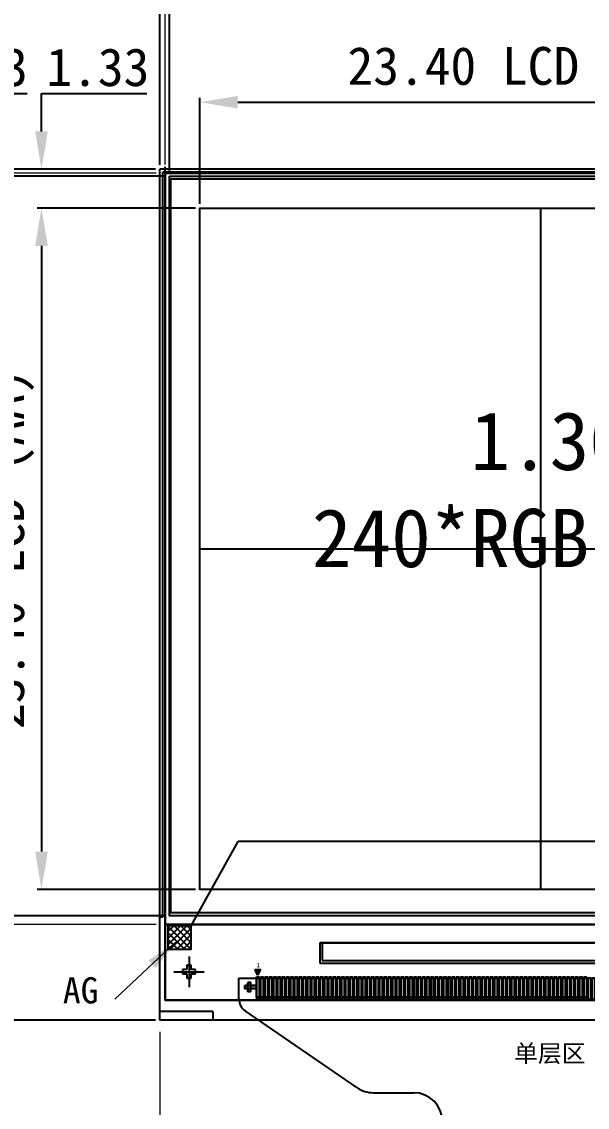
# Model space of a CAD drawing. Header units: millimetres. Extents: x 1344 to 1592, y 492 to 647.
# Drawn here: x 1375.73 to 1395.15, y 579 to 616.28 of the extents above; entities that cross this region are included whole.
import ezdxf
from ezdxf.lldxf.tags import DXFTag

# ---------------------------------------------------------------- set-up
doc = ezdxf.new("R2010")
doc.units = ezdxf.units.MM
for name, color, linetype in [('D.S.T', 170, 'Continuous'), ('dim', 3, 'Continuous'), ('FPC', 30, 'Continuous'), ('lcd', 4, 'Continuous')]:
    doc.layers.add(name, color=color, linetype=linetype)
doc.styles.get("Standard").update_dxf_attribs({"font": 'txt', "bigfont": 'gbcbig.shx'})
doc.styles.add('TITLE', font='arial.ttf')
doc.styles.add('宋', font='SimSun.ttf')
doc.styles.add('宋体', font='SimSun.ttf')
tags = doc.linetypes.add('CENTER', pattern=[2, 1.25, -0.25, 0.25, -0.25]).pattern_tags.tags
tags[10:11] = [DXFTag(74, 4), DXFTag(75, 0), DXFTag(340, '0'), DXFTag(46, 0.0), DXFTag(50, 0.0), DXFTag(44, 0.0), DXFTag(45, 0.0)]
tags[8:9] = [DXFTag(74, 4), DXFTag(75, 0), DXFTag(340, '0'), DXFTag(46, 0.0), DXFTag(50, 0.0), DXFTag(44, 0.0), DXFTag(45, 0.0)]
tags[6:7] = [DXFTag(74, 4), DXFTag(75, 0), DXFTag(340, '0'), DXFTag(46, 0.0), DXFTag(50, 0.0), DXFTag(44, 0.0), DXFTag(45, 0.0)]
tags[4:5] = [DXFTag(74, 4), DXFTag(75, 0), DXFTag(340, '0'), DXFTag(46, 0.0), DXFTag(50, 0.0), DXFTag(44, 0.0), DXFTag(45, 0.0)]
doc.dimstyles.new('ISO-25$7', dxfattribs={"dimscale": 0.5, "dimtxt": 2.5, "dimasz": 2, "dimexe": 1.25, "dimexo": 0.625, "dimtad": 0, "dimdsep": 46, "dimtxsty": 'TITLE', "dimcen": 2.5, "dimclrd": 7, "dimclre": 256, "dimclrt": 7, "dimadec": 0, "dimazin": 0, "dimtfac": 1, "dimtmove": 0, "dimatfit": 0, "dimfxl": 1, "dimlwd": 9, "dimlwe": 9, "dimarcsym": 0})
doc.dimstyles.get("Standard").update_dxf_attribs({"dimtxt": 3, "dimasz": 1.5, "dimexe": 0.3, "dimexo": 0.3, "dimgap": 0.5, "dimtad": 1, "dimtoh": 1, "dimdsep": 46, "dimtxsty": 'Standard', "dimcen": 0.5, "dimclrd": 2, "dimclre": 3, "dimclrt": 6, "dimadec": 1, "dimazin": 0, "dimtfac": 1, "dimtofl": 0, "dimtmove": 0, "dimatfit": 3, "dimfxl": 1, "dimtolj": 1, "dimtzin": 0, "dimarcsym": 0})
doc.dimstyles.new('标准', dxfattribs={"dimtxt": 1.8, "dimasz": 1.5, "dimexe": 0.5, "dimexo": 0.4, "dimgap": 0.1, "dimtad": 1, "dimzin": 1, "dimdsep": 46, "dimtxsty": '宋体', "dimblk": 'CLOSEDBLANK', "dimcen": 0.09, "dimclrd": 96, "dimclre": 96, "dimclrt": 3, "dimadec": 0, "dimazin": 0, "dimtfac": 1, "dimtofl": 0, "dimtmove": 0, "dimatfit": 1, "dimldrblk": 'CLOSEDBLANK', "dimfxl": 1, "dimtolj": 1, "dimlwd": 0, "dimlwe": 0, "dimarcsym": 0})

# ---------------------------------------------------------------- blocks, each defined once
blk = doc.blocks.new('*D8')
at = {"layer": 'Defpoints', "color": 0, "transparency": 16777216}
for p in [(1405.248, 613.519), (1381.848, 609.883), (1405.248, 609.883)]:
    blk.add_point(p, dxfattribs=at)
at = {"layer": 'dim', "color": 3, "lineweight": -2, "transparency": 16777216}
for p, q in [((1381.848, 610.033), (1381.848, 613.669)), ((1405.248, 610.033), (1405.248, 613.669))]:
    blk.add_line(p, q, dxfattribs=at)
at = {"layer": 'dim', "color": 2, "lineweight": -2, "transparency": 16777216}
blk.add_line((1383.148, 613.519), (1403.948, 613.519), dxfattribs=at)
at = {"layer": 'dim', "color": 2, "transparency": 16777216}
for points in [[(1383.148, 613.736), (1383.148, 613.302), (1381.848, 613.519)], [(1403.948, 613.736), (1403.948, 613.302), (1405.248, 613.519)]]:
    blk.add_solid(points, dxfattribs=at)
at = {"layer": 'dim', "color": 3, "transparency": 16777216, "insert": (1393.548, 614.592), "char_height": 1.3, "attachment_point": 5, "style": '宋体'}
blk.add_mtext('\\A1;23.40 LCD (A.A)', dxfattribs=at)
blk = doc.blocks.new('*D9')
at = {"layer": 'Defpoints', "color": 0, "transparency": 16777216}
for p in [(1406.628, 623.52), (1380.468, 611.213), (1406.628, 611.213)]:
    blk.add_point(p, dxfattribs=at)
at = {"layer": 'dim', "color": 3, "lineweight": -2, "transparency": 16777216}
for p, q in [((1380.468, 611.363), (1380.468, 623.67)), ((1406.628, 611.363), (1406.628, 623.67))]:
    blk.add_line(p, q, dxfattribs=at)
at = {"layer": 'dim', "color": 2, "lineweight": -2, "transparency": 16777216}
blk.add_line((1381.768, 623.52), (1405.328, 623.52), dxfattribs=at)
at = {"layer": 'dim', "color": 2, "transparency": 16777216}
for points in [[(1381.768, 623.736), (1381.768, 623.303), (1380.468, 623.52)], [(1405.328, 623.736), (1405.328, 623.303), (1406.628, 623.52)]]:
    blk.add_solid(points, dxfattribs=at)
at = {"layer": 'dim', "color": 3, "transparency": 16777216, "insert": (1392.388, 624.593), "char_height": 1.3, "attachment_point": 5, "style": '宋体'}
blk.add_mtext('\\A1;26.16%%P0.2 (BL)', dxfattribs=at)
blk = doc.blocks.new('*D10')
at = {"layer": 'Defpoints', "color": 0, "transparency": 16777216}
for p in [(1381.848, 609.883), (1376.405, 586.483), (1381.848, 586.483)]:
    blk.add_point(p, dxfattribs=at)
at = {"layer": 'dim', "color": 3, "lineweight": -2, "transparency": 16777216}
for p, q in [((1381.698, 609.883), (1376.255, 609.883)), ((1381.698, 586.483), (1376.255, 586.483))]:
    blk.add_line(p, q, dxfattribs=at)
at = {"layer": 'dim', "color": 2, "lineweight": -2, "transparency": 16777216}
blk.add_line((1376.405, 608.583), (1376.405, 587.783), dxfattribs=at)
at = {"layer": 'dim', "color": 2, "transparency": 16777216}
for points in [[(1376.188, 608.583), (1376.621, 608.583), (1376.405, 609.883)], [(1376.188, 587.783), (1376.621, 587.783), (1376.405, 586.483)]]:
    blk.add_solid(points, dxfattribs=at)
at = {"layer": 'dim', "color": 3, "transparency": 16777216, "insert": (1375.331, 598.183), "char_height": 1.3, "attachment_point": 5, "rotation": 90, "style": '宋体'}
blk.add_mtext('\\A1;23.40 LCD (AA)', dxfattribs=at)
blk = doc.blocks.new('*D11')
at = {"layer": 'Defpoints', "color": 0, "transparency": 16777216}
for p in [(1363.911, 611.213), (1380.468, 611.213), (1380.468, 581.993)]:
    blk.add_point(p, dxfattribs=at)
at = {"layer": 'dim', "color": 3, "lineweight": -2, "transparency": 16777216}
for p, q in [((1380.318, 611.213), (1363.761, 611.213)), ((1380.318, 581.993), (1363.761, 581.993))]:
    blk.add_line(p, q, dxfattribs=at)
at = {"layer": 'dim', "color": 2, "lineweight": -2, "transparency": 16777216}
blk.add_line((1363.911, 583.293), (1363.911, 609.913), dxfattribs=at)
at = {"layer": 'dim', "color": 2, "transparency": 16777216}
for points in [[(1363.695, 609.913), (1364.128, 609.913), (1363.911, 611.213)], [(1363.695, 583.293), (1364.128, 583.293), (1363.911, 581.993)]]:
    blk.add_solid(points, dxfattribs=at)
at = {"layer": 'dim', "color": 3, "transparency": 16777216, "insert": (1362.838, 596.807), "char_height": 1.3, "attachment_point": 5, "rotation": 90, "style": '宋体'}
blk.add_mtext('\\A1;29.22%%P0.2 (BL)', dxfattribs=at)
blk = doc.blocks.new('*D14')
at = {"layer": 'Defpoints', "color": 0, "transparency": 16777216}
for p in [(1376.405, 611.213), (1380.468, 611.213), (1381.848, 609.883)]:
    blk.add_point(p, dxfattribs=at)
at = {"layer": 'dim', "color": 2, "lineweight": -2, "transparency": 16777216}
for p, q in [((1376.405, 612.513), (1376.405, 613.813)), ((1376.405, 613.813), (1380.028, 613.813)), ((1376.405, 608.583), (1376.405, 607.283))]:
    blk.add_line(p, q, dxfattribs=at)
at = {"layer": 'dim', "color": 3, "lineweight": -2, "transparency": 16777216}
for p, q in [((1380.318, 611.213), (1376.255, 611.213)), ((1381.698, 609.883), (1376.255, 609.883))]:
    blk.add_line(p, q, dxfattribs=at)
at = {"layer": 'dim', "color": 2, "transparency": 16777216}
for points in [[(1376.188, 612.513), (1376.621, 612.513), (1376.405, 611.213)], [(1376.188, 608.583), (1376.621, 608.583), (1376.405, 609.883)]]:
    blk.add_solid(points, dxfattribs=at)
at = {"layer": 'dim', "color": 3, "transparency": 16777216, "insert": (1378.341, 614.713), "char_height": 1.3, "attachment_point": 5, "style": '宋体'}
blk.add_mtext('\\A1;1.33', dxfattribs=at)
blk = doc.blocks.new('*D15')
at = {"layer": 'Defpoints', "color": 0, "transparency": 16777216}
for p in [(1406.298, 616.812), (1380.798, 610.983), (1406.298, 610.983)]:
    blk.add_point(p, dxfattribs=at)
at = {"layer": 'dim', "color": 3, "lineweight": -2, "transparency": 16777216}
for p, q in [((1380.798, 611.133), (1380.798, 616.962)), ((1406.298, 611.133), (1406.298, 616.962))]:
    blk.add_line(p, q, dxfattribs=at)
at = {"layer": 'dim', "color": 2, "lineweight": -2, "transparency": 16777216}
blk.add_line((1382.098, 616.812), (1404.998, 616.812), dxfattribs=at)
at = {"layer": 'dim', "color": 2, "transparency": 16777216}
for points in [[(1382.098, 617.029), (1382.098, 616.595), (1380.798, 616.812)], [(1404.998, 617.029), (1404.998, 616.595), (1406.298, 616.812)]]:
    blk.add_solid(points, dxfattribs=at)
at = {"layer": 'dim', "color": 3, "transparency": 16777216, "insert": (1393.548, 617.885), "char_height": 1.3, "attachment_point": 5, "style": '宋体'}
blk.add_mtext('\\A1;25.50%%P0.2 (POL)', dxfattribs=at)
blk = doc.blocks.new('*D16')
at = {"layer": 'Defpoints', "color": 0, "transparency": 16777216}
for p in [(1380.798, 610.983), (1372.168, 585.583), (1380.798, 585.583)]:
    blk.add_point(p, dxfattribs=at)
at = {"layer": 'dim', "color": 3, "lineweight": -2, "transparency": 16777216}
for p, q in [((1380.648, 610.983), (1372.018, 610.983)), ((1380.648, 585.583), (1372.018, 585.583))]:
    blk.add_line(p, q, dxfattribs=at)
at = {"layer": 'dim', "color": 2, "lineweight": -2, "transparency": 16777216}
blk.add_line((1372.168, 609.683), (1372.168, 586.883), dxfattribs=at)
at = {"layer": 'dim', "color": 2, "transparency": 16777216}
for points in [[(1371.951, 609.683), (1372.385, 609.683), (1372.168, 610.983)], [(1371.951, 586.883), (1372.385, 586.883), (1372.168, 585.583)]]:
    blk.add_solid(points, dxfattribs=at)
at = {"layer": 'dim', "color": 3, "transparency": 16777216, "insert": (1371.095, 598.283), "char_height": 1.3, "attachment_point": 5, "rotation": 90, "style": '宋体'}
blk.add_mtext('\\A1;25.40%%P0.2 (POL)', dxfattribs=at)
blk = doc.blocks.new('*D18')
at = {"layer": 'Defpoints', "color": 0, "transparency": 16777216}
for p in [(1372.168, 611.213), (1380.468, 611.213), (1380.798, 610.983)]:
    blk.add_point(p, dxfattribs=at)
at = {"layer": 'dim', "color": 2, "lineweight": -2, "transparency": 16777216}
for p, q in [((1372.168, 612.513), (1372.168, 613.813)), ((1372.168, 613.813), (1375.913, 613.813)), ((1372.168, 609.683), (1372.168, 608.383))]:
    blk.add_line(p, q, dxfattribs=at)
at = {"layer": 'dim', "color": 3, "lineweight": -2, "transparency": 16777216}
for p, q in [((1380.318, 611.213), (1372.018, 611.213)), ((1380.648, 610.983), (1372.018, 610.983))]:
    blk.add_line(p, q, dxfattribs=at)
at = {"layer": 'dim', "color": 2, "transparency": 16777216}
for points in [[(1371.951, 612.513), (1372.385, 612.513), (1372.168, 611.213)], [(1371.951, 609.683), (1372.385, 609.683), (1372.168, 610.983)]]:
    blk.add_solid(points, dxfattribs=at)
at = {"layer": 'dim', "color": 3, "transparency": 16777216, "insert": (1374.166, 614.713), "char_height": 1.3, "attachment_point": 5, "style": '宋体'}
blk.add_mtext('\\A1;0.23', dxfattribs=at)
blk = doc.blocks.new('*D19')
at = {"color": 2, "lineweight": 0, "transparency": 16777216}
for p, q in [((1380.648, 611.383), (1380.648, 620.527)), ((1406.448, 611.383), (1406.448, 620.527)), ((1382.148, 620.227), (1404.948, 620.227))]:
    blk.add_line(p, q, dxfattribs=at)
at = {"color": 2, "transparency": 16777216}
for points in [[(1382.148, 620.477), (1382.148, 619.977), (1380.648, 620.227)], [(1404.948, 620.477), (1404.948, 619.977), (1406.448, 620.227)]]:
    blk.add_solid(points, dxfattribs=at)
at = {"layer": 'Defpoints', "color": 0, "transparency": 16777216}
for p in [(1406.448, 620.227), (1380.648, 611.083), (1406.448, 611.083)]:
    blk.add_point(p, dxfattribs=at)
at = {"color": 3, "transparency": 16777216, "insert": (1393.548, 621.25), "char_height": 1.3, "attachment_point": 5, "style": '宋体'}
blk.add_mtext('\\A1;25.80%%P0.2 (LCD)', dxfattribs=at)
blk = doc.blocks.new('_ClosedBlank')
at = {"color": 0, "linetype": 'ByBlock', "lineweight": -2}
for p, q in [((-1, 0.167), (0, 0)), ((-1, 0.167), (-1, -0.167)), ((0, 0), (-1, -0.167))]:
    blk.add_line(p, q, dxfattribs=at)
blk = doc.blocks.new('*D20')
at = {"color": 2, "lineweight": 0, "transparency": 16777216}
for p, q in [((1380.348, 611.083), (1367.938, 611.083)), ((1368.238, 609.583), (1368.238, 586.783)), ((1380.348, 585.283), (1367.938, 585.283))]:
    blk.add_line(p, q, dxfattribs=at)
at = {"color": 2, "transparency": 16777216}
for points in [[(1367.988, 609.583), (1368.488, 609.583), (1368.238, 611.083)], [(1367.988, 586.783), (1368.488, 586.783), (1368.238, 585.283)]]:
    blk.add_solid(points, dxfattribs=at)
at = {"layer": 'Defpoints', "color": 0, "transparency": 16777216}
for p in [(1380.648, 611.083), (1368.238, 585.283), (1380.648, 585.283)]:
    blk.add_point(p, dxfattribs=at)
at = {"color": 3, "transparency": 16777216, "insert": (1367.151, 598.183), "char_height": 1.4, "attachment_point": 5, "rotation": 90, "style": '宋体'}
blk.add_mtext('\\A1;25.80%%P0.2(LCD)', dxfattribs=at)
blk = doc.blocks.new('*D21')
at = {"layer": 'Defpoints', "color": 0, "transparency": 16777216}
for p in [(1369.023, 581.993), (1380.468, 581.993), (1390.683, 567.066)]:
    blk.add_point(p, dxfattribs=at)
at = {"layer": 'dim', "color": 3, "lineweight": -2, "transparency": 16777216}
for p, q in [((1380.318, 581.993), (1368.873, 581.993)), ((1390.533, 567.066), (1368.873, 567.066))]:
    blk.add_line(p, q, dxfattribs=at)
at = {"layer": 'dim', "color": 2, "lineweight": -2, "transparency": 16777216}
blk.add_line((1369.023, 568.366), (1369.023, 580.693), dxfattribs=at)
at = {"layer": 'dim', "color": 2, "transparency": 16777216}
for points in [[(1368.806, 580.693), (1369.239, 580.693), (1369.023, 581.993)], [(1368.806, 568.366), (1369.239, 568.366), (1369.023, 567.066)]]:
    blk.add_solid(points, dxfattribs=at)
at = {"layer": 'dim', "color": 3, "transparency": 16777216, "insert": (1368.076, 574.529), "char_height": 1.3, "attachment_point": 5, "rotation": 90, "style": '宋体'}
blk.add_mtext('\\A1;14.93%%p0.5', dxfattribs=at)
blk = doc.blocks.new('*U31')
at = {"layer": 'FPC', "color": 2}
blk.add_lwpolyline([(-0.04, 0.375), (0.04, 0.375), (0.04, -0.375), (-0.04, -0.375)], close=True, dxfattribs=at)
blk = doc.blocks.new('*U32')
at = {"layer": 'FPC', "color": 0, "linetype": 'ByBlock', "lineweight": -2, "transparency": 16777216}
for p in [(0, 0), (0.146, 0), (0.292, 0), (0.438, 0), (0.584, 0), (0.73, 0), (0.876, 0), (1.022, 0), (1.168, 0), (1.314, 0), (1.46, 0), (1.606, 0), (1.752, 0), (1.898, 0), (2.044, 0), (2.19, 0), (2.336, 0), (2.482, 0), (2.628, 0), (2.774, 0), (2.92, 0), (3.066, 0), (3.212, 0), (3.358, 0), (3.504, 0), (3.65, 0), (3.796, 0), (3.942, 0), (4.088, 0), (4.234, 0), (4.38, 0), (4.526, 0), (4.672, 0), (4.818, 0), (4.964, 0), (5.11, 0), (5.256, 0), (5.402, 0), (5.548, 0), (5.694, 0), (5.84, 0), (5.986, 0), (6.132, 0), (6.278, 0), (6.424, 0), (6.57, 0), (6.716, 0), (6.862, 0), (7.008, 0), (7.154, 0), (7.3, 0), (7.446, 0), (7.592, 0), (7.738, 0), (7.884, 0), (8.03, 0), (8.176, 0), (8.322, 0), (8.468, 0), (8.614, 0), (8.76, 0), (8.906, 0), (9.052, 0), (9.198, 0), (9.344, 0), (9.49, 0), (9.636, 0), (9.782, 0), (9.928, 0), (10.074, 0), (10.22, 0), (10.366, 0), (10.512, 0), (10.658, 0), (10.804, 0), (10.95, 0), (11.096, 0), (11.242, 0), (11.388, 0), (11.534, 0), (11.68, 0), (11.826, 0), (11.972, 0), (12.118, 0), (12.264, 0), (12.41, 0), (12.556, 0), (12.702, 0), (12.848, 0), (12.994, 0), (13.14, 0), (13.286, 0), (13.432, 0), (13.578, 0), (13.724, 0), (13.87, 0), (14.016, 0), (14.162, 0), (14.308, 0), (14.454, 0), (14.6, 0), (14.746, 0), (14.892, 0), (15.038, 0), (15.184, 0), (15.33, 0), (15.476, 0), (15.622, 0), (15.768, 0), (15.914, 0), (16.06, 0), (16.206, 0), (16.352, 0), (16.498, 0), (16.644, 0), (16.79, 0), (16.936, 0), (17.082, 0), (17.228, 0), (17.374, 0), (17.52, 0), (17.666, 0), (17.812, 0), (17.958, 0), (18.104, 0), (18.25, 0), (18.396, 0), (18.542, 0), (18.688, 0), (18.834, 0), (18.98, 0), (19.126, 0), (19.272, 0), (19.418, 0)]:
    blk.add_blockref('*U31', p, dxfattribs=at)
blk = doc.blocks.new('*D42')
at = {"color": 3, "lineweight": 0, "transparency": 16777216}
for p, q in [((1380.468, 581.593), (1380.468, 570.87)), ((1390.183, 567.666), (1390.183, 571.87)), ((1381.968, 571.37), (1388.683, 571.37))]:
    blk.add_line(p, q, dxfattribs=at)
at = {"color": 3, "transparency": 16777216}
for points in [[(1381.968, 571.62), (1381.968, 571.12), (1380.468, 571.37)], [(1388.683, 571.62), (1388.683, 571.12), (1390.183, 571.37)]]:
    blk.add_solid(points, dxfattribs=at)
at = {"layer": 'Defpoints', "color": 0, "transparency": 16777216}
for p in [(1380.468, 581.993), (1390.183, 571.37), (1390.183, 567.266)]:
    blk.add_point(p, dxfattribs=at)
at = {"color": 3, "transparency": 16777216, "insert": (1385.325, 571.97), "char_height": 1, "attachment_point": 5, "style": '宋体'}
blk.add_mtext('\\A1;9.72', dxfattribs=at)

msp = doc.modelspace()

# ---------------------------------------------------------------- hatches: boundary and pattern name
h = msp.add_hatch()
h.set_pattern_fill('ANSI37', color=4, scale=0.05, style=0)
h.set_pattern_definition([(45, (1313.15718, 494.98773), (-0.1122532, 0.1122532), []), (135, (1313.15718, 494.98773), (-0.1122532, -0.1122532), [])])
h.paths.add_polyline_path([(1381.548, 584.433), (1381.548, 585.233), (1380.748, 585.233), (1380.748, 584.433)])
msp.add_hatch(color=4).paths.add_polyline_path([(1383.839, 583.535), (1383.941, 583.739), (1383.737, 583.739)])

# ---------------------------------------------------------------- linework, layer by layer
for p, q in [((1380.468, 581.993), (1380.468, 611.213)), ((1406.628, 611.213), (1380.468, 611.213)), ((1380.648, 611.213), (1380.468, 611.213)), ((1380.568, 585.533), (1380.568, 611.113)), ((1406.528, 611.113), (1380.568, 611.113)), ((1380.648, 611.083), (1380.648, 611.298)), ((1380.568, 585.533), (1380.468, 585.533)), ((1386.048, 584.649), (1401.048, 584.649)), ((1386.048, 584.649), (1386.048, 584.041)), ((1386.048, 584.041), (1401.048, 584.041)), ((1382.288, 582.293), (1380.468, 582.293)), ((1406.628, 581.993), (1380.468, 581.993)), ((1382.288, 582.293), (1382.288, 581.993))]:
    msp.add_line(p, q)
at = {"color": 4, "linetype": 'CENTER'}
for p, q in [((1393.548, 609.883), (1393.548, 586.483)), ((1381.848, 598.183), (1405.248, 598.183))]:
    msp.add_line(p, q, dxfattribs=at)
at = {"color": 4}
for p, q in [((1406.448, 585.283), (1380.648, 585.283)), ((1401.125, 584.653), (1385.97, 584.653)), ((1385.97, 584.653), (1385.97, 583.955)), ((1381.473, 584.183), (1381.473, 583.133)), ((1381.398, 583.883), (1381.398, 583.733)), ((1381.548, 583.883), (1381.398, 583.883)), ((1381.548, 583.733), (1381.548, 583.883)), ((1385.97, 583.955), (1401.125, 583.955)), ((1380.948, 583.658), (1381.998, 583.658)), ((1381.248, 583.733), (1381.248, 583.583)), ((1381.398, 583.733), (1381.248, 583.733)), ((1381.248, 583.583), (1381.398, 583.583)), ((1381.398, 583.583), (1381.398, 583.433)), ((1381.398, 583.433), (1381.548, 583.433)), ((1381.698, 583.733), (1381.548, 583.733)), ((1381.548, 583.583), (1381.698, 583.583)), ((1381.548, 583.433), (1381.548, 583.583)), ((1381.698, 583.583), (1381.698, 583.733)), ((1383.839, 583.535), (1383.737, 583.739)), ((1383.737, 583.739), (1383.941, 583.739)), ((1383.788, 582.783), (1383.788, 583.483)), ((1383.788, 583.483), (1383.89, 583.483)), ((1383.839, 583.535), (1383.941, 583.739)), ((1383.89, 583.483), (1383.89, 582.783)), ((1383.934, 583.483), (1384.036, 583.483)), ((1383.934, 582.783), (1383.934, 583.483)), ((1384.036, 583.483), (1384.036, 582.783)), ((1384.08, 583.483), (1384.182, 583.483)), ((1384.08, 582.783), (1384.08, 583.483)), ((1384.182, 583.483), (1384.182, 582.783)), ((1384.226, 583.483), (1384.328, 583.483)), ((1384.226, 582.783), (1384.226, 583.483)), ((1384.328, 583.483), (1384.328, 582.783)), ((1384.372, 583.483), (1384.474, 583.483)), ((1384.372, 582.783), (1384.372, 583.483)), ((1384.474, 583.483), (1384.474, 582.783)), ((1384.518, 583.483), (1384.62, 583.483)), ((1384.518, 582.783), (1384.518, 583.483)), ((1384.62, 583.483), (1384.62, 582.783)), ((1384.664, 583.483), (1384.766, 583.483)), ((1384.664, 582.783), (1384.664, 583.483)), ((1384.766, 583.483), (1384.766, 582.783)), ((1384.81, 583.483), (1384.912, 583.483)), ((1384.81, 582.783), (1384.81, 583.483)), ((1384.912, 583.483), (1384.912, 582.783)), ((1384.956, 583.483), (1385.058, 583.483)), ((1384.956, 582.783), (1384.956, 583.483)), ((1385.058, 583.483), (1385.058, 582.783)), ((1385.102, 583.483), (1385.204, 583.483)), ((1385.102, 582.783), (1385.102, 583.483)), ((1385.204, 583.483), (1385.204, 582.783)), ((1385.248, 583.483), (1385.35, 583.483)), ((1385.248, 582.783), (1385.248, 583.483)), ((1385.35, 583.483), (1385.35, 582.783)), ((1385.394, 583.483), (1385.496, 583.483)), ((1385.394, 582.783), (1385.394, 583.483)), ((1385.496, 583.483), (1385.496, 582.783)), ((1385.54, 583.483), (1385.642, 583.483)), ((1385.54, 582.783), (1385.54, 583.483)), ((1385.642, 583.483), (1385.642, 582.783)), ((1385.686, 583.483), (1385.788, 583.483)), ((1385.686, 582.783), (1385.686, 583.483)), ((1385.788, 583.483), (1385.788, 582.783)), ((1385.832, 583.483), (1385.934, 583.483)), ((1385.832, 582.783), (1385.832, 583.483)), ((1385.934, 583.483), (1385.934, 582.783)), ((1385.978, 583.483), (1386.08, 583.483)), ((1385.978, 582.783), (1385.978, 583.483)), ((1386.08, 583.483), (1386.08, 582.783)), ((1386.124, 583.483), (1386.226, 583.483)), ((1386.124, 582.783), (1386.124, 583.483)), ((1386.226, 583.483), (1386.226, 582.783)), ((1386.27, 583.483), (1386.372, 583.483)), ((1386.27, 582.783), (1386.27, 583.483)), ((1386.372, 583.483), (1386.372, 582.783)), ((1386.416, 583.483), (1386.518, 583.483)), ((1386.416, 582.783), (1386.416, 583.483)), ((1386.518, 583.483), (1386.518, 582.783)), ((1386.562, 583.483), (1386.664, 583.483)), ((1386.562, 582.783), (1386.562, 583.483)), ((1386.664, 583.483), (1386.664, 582.783)), ((1386.708, 583.483), (1386.81, 583.483)), ((1386.708, 582.783), (1386.708, 583.483)), ((1386.81, 583.483), (1386.81, 582.783)), ((1386.854, 583.483), (1386.956, 583.483)), ((1386.854, 582.783), (1386.854, 583.483)), ((1386.956, 583.483), (1386.956, 582.783)), ((1387, 583.483), (1387.102, 583.483)), ((1387, 582.783), (1387, 583.483)), ((1387.102, 583.483), (1387.102, 582.783)), ((1387.146, 583.483), (1387.248, 583.483)), ((1387.146, 582.783), (1387.146, 583.483)), ((1387.248, 583.483), (1387.248, 582.783)), ((1387.292, 583.483), (1387.394, 583.483)), ((1387.292, 582.783), (1387.292, 583.483)), ((1387.394, 583.483), (1387.394, 582.783)), ((1387.438, 583.483), (1387.54, 583.483)), ((1387.438, 582.783), (1387.438, 583.483)), ((1387.54, 583.483), (1387.54, 582.783)), ((1387.584, 583.483), (1387.686, 583.483)), ((1387.584, 582.783), (1387.584, 583.483)), ((1387.686, 583.483), (1387.686, 582.783)), ((1387.73, 583.483), (1387.832, 583.483)), ((1387.73, 582.783), (1387.73, 583.483)), ((1387.832, 583.483), (1387.832, 582.783)), ((1387.876, 583.483), (1387.978, 583.483)), ((1387.876, 582.783), (1387.876, 583.483)), ((1387.978, 583.483), (1387.978, 582.783)), ((1388.022, 583.483), (1388.124, 583.483)), ((1388.022, 582.783), (1388.022, 583.483)), ((1388.124, 583.483), (1388.124, 582.783)), ((1388.168, 583.483), (1388.27, 583.483)), ((1388.168, 582.783), (1388.168, 583.483)), ((1388.27, 583.483), (1388.27, 582.783)), ((1388.314, 583.483), (1388.416, 583.483)), ((1388.314, 582.783), (1388.314, 583.483)), ((1388.416, 583.483), (1388.416, 582.783)), ((1388.46, 583.483), (1388.562, 583.483)), ((1388.46, 582.783), (1388.46, 583.483)), ((1388.562, 583.483), (1388.562, 582.783)), ((1388.606, 583.483), (1388.708, 583.483)), ((1388.606, 582.783), (1388.606, 583.483)), ((1388.708, 583.483), (1388.708, 582.783)), ((1388.752, 583.483), (1388.854, 583.483)), ((1388.752, 582.783), (1388.752, 583.483)), ((1388.854, 583.483), (1388.854, 582.783)), ((1388.898, 583.483), (1389, 583.483)), ((1388.898, 582.783), (1388.898, 583.483)), ((1389, 583.483), (1389, 582.783)), ((1389.044, 583.483), (1389.146, 583.483)), ((1389.044, 582.783), (1389.044, 583.483)), ((1389.146, 583.483), (1389.146, 582.783)), ((1389.19, 583.483), (1389.292, 583.483)), ((1389.19, 582.783), (1389.19, 583.483)), ((1389.292, 583.483), (1389.292, 582.783)), ((1389.336, 583.483), (1389.438, 583.483)), ((1389.336, 582.783), (1389.336, 583.483)), ((1389.438, 583.483), (1389.438, 582.783)), ((1389.482, 583.483), (1389.584, 583.483)), ((1389.482, 582.783), (1389.482, 583.483)), ((1389.584, 583.483), (1389.584, 582.783)), ((1389.628, 583.483), (1389.73, 583.483)), ((1389.628, 582.783), (1389.628, 583.483)), ((1389.73, 583.483), (1389.73, 582.783)), ((1389.774, 583.483), (1389.876, 583.483)), ((1389.774, 582.783), (1389.774, 583.483)), ((1389.876, 583.483), (1389.876, 582.783)), ((1389.92, 583.483), (1390.022, 583.483)), ((1389.92, 582.783), (1389.92, 583.483)), ((1390.022, 583.483), (1390.022, 582.783)), ((1390.066, 583.483), (1390.168, 583.483)), ((1390.066, 582.783), (1390.066, 583.483)), ((1390.168, 583.483), (1390.168, 582.783)), ((1390.212, 583.483), (1390.314, 583.483)), ((1390.212, 582.783), (1390.212, 583.483)), ((1390.314, 583.483), (1390.314, 582.783)), ((1390.358, 583.483), (1390.46, 583.483)), ((1390.358, 582.783), (1390.358, 583.483)), ((1390.46, 583.483), (1390.46, 582.783)), ((1390.504, 583.483), (1390.606, 583.483)), ((1390.504, 582.783), (1390.504, 583.483)), ((1390.606, 583.483), (1390.606, 582.783)), ((1390.65, 583.483), (1390.752, 583.483)), ((1390.65, 582.783), (1390.65, 583.483)), ((1390.752, 583.483), (1390.752, 582.783)), ((1390.796, 583.483), (1390.898, 583.483)), ((1390.796, 582.783), (1390.796, 583.483)), ((1390.898, 583.483), (1390.898, 582.783)), ((1390.942, 583.483), (1391.044, 583.483)), ((1390.942, 582.783), (1390.942, 583.483)), ((1391.044, 583.483), (1391.044, 582.783)), ((1391.088, 583.483), (1391.19, 583.483)), ((1391.088, 582.783), (1391.088, 583.483)), ((1391.19, 583.483), (1391.19, 582.783)), ((1391.234, 583.483), (1391.336, 583.483)), ((1391.234, 582.783), (1391.234, 583.483)), ((1391.336, 583.483), (1391.336, 582.783)), ((1391.38, 583.483), (1391.482, 583.483)), ((1391.38, 582.783), (1391.38, 583.483)), ((1391.482, 583.483), (1391.482, 582.783)), ((1391.526, 583.483), (1391.628, 583.483)), ((1391.526, 582.783), (1391.526, 583.483)), ((1391.628, 583.483), (1391.628, 582.783)), ((1391.672, 583.483), (1391.774, 583.483)), ((1391.672, 582.783), (1391.672, 583.483)), ((1391.774, 583.483), (1391.774, 582.783)), ((1391.818, 583.483), (1391.92, 583.483)), ((1391.818, 582.783), (1391.818, 583.483)), ((1391.92, 583.483), (1391.92, 582.783)), ((1391.964, 583.483), (1392.066, 583.483)), ((1391.964, 582.783), (1391.964, 583.483)), ((1392.066, 583.483), (1392.066, 582.783)), ((1392.11, 583.483), (1392.212, 583.483)), ((1392.11, 582.783), (1392.11, 583.483)), ((1392.212, 583.483), (1392.212, 582.783)), ((1392.256, 583.483), (1392.358, 583.483)), ((1392.256, 582.783), (1392.256, 583.483)), ((1392.358, 583.483), (1392.358, 582.783)), ((1392.402, 583.483), (1392.504, 583.483)), ((1392.402, 582.783), (1392.402, 583.483)), ((1392.504, 583.483), (1392.504, 582.783)), ((1392.548, 583.483), (1392.65, 583.483)), ((1392.548, 582.783), (1392.548, 583.483)), ((1392.65, 583.483), (1392.65, 582.783)), ((1392.694, 583.483), (1392.796, 583.483)), ((1392.694, 582.783), (1392.694, 583.483)), ((1392.796, 583.483), (1392.796, 582.783)), ((1392.84, 583.483), (1392.942, 583.483)), ((1392.84, 582.783), (1392.84, 583.483)), ((1392.942, 583.483), (1392.942, 582.783)), ((1392.986, 583.483), (1393.088, 583.483)), ((1392.986, 582.783), (1392.986, 583.483)), ((1393.088, 583.483), (1393.088, 582.783)), ((1393.132, 583.483), (1393.234, 583.483)), ((1393.132, 582.783), (1393.132, 583.483)), ((1393.234, 583.483), (1393.234, 582.783)), ((1393.278, 583.483), (1393.38, 583.483)), ((1393.278, 582.783), (1393.278, 583.483)), ((1393.38, 583.483), (1393.38, 582.783)), ((1393.424, 583.483), (1393.526, 583.483)), ((1393.424, 582.783), (1393.424, 583.483)), ((1393.526, 583.483), (1393.526, 582.783)), ((1393.57, 583.483), (1393.672, 583.483)), ((1393.57, 582.783), (1393.57, 583.483)), ((1393.672, 583.483), (1393.672, 582.783)), ((1393.716, 583.483), (1393.818, 583.483)), ((1393.716, 582.783), (1393.716, 583.483)), ((1393.818, 583.483), (1393.818, 582.783)), ((1393.862, 583.483), (1393.964, 583.483)), ((1393.862, 582.783), (1393.862, 583.483)), ((1393.964, 583.483), (1393.964, 582.783)), ((1394.008, 583.483), (1394.11, 583.483)), ((1394.008, 582.783), (1394.008, 583.483)), ((1394.11, 583.483), (1394.11, 582.783)), ((1394.154, 583.483), (1394.256, 583.483)), ((1394.154, 582.783), (1394.154, 583.483)), ((1394.256, 583.483), (1394.256, 582.783)), ((1394.3, 583.483), (1394.402, 583.483)), ((1394.3, 582.783), (1394.3, 583.483)), ((1394.402, 583.483), (1394.402, 582.783)), ((1394.446, 583.483), (1394.548, 583.483)), ((1394.446, 582.783), (1394.446, 583.483)), ((1394.548, 583.483), (1394.548, 582.783)), ((1394.592, 583.483), (1394.694, 583.483)), ((1394.592, 582.783), (1394.592, 583.483)), ((1394.694, 583.483), (1394.694, 582.783)), ((1394.738, 583.483), (1394.84, 583.483)), ((1394.738, 582.783), (1394.738, 583.483)), ((1394.84, 583.483), (1394.84, 582.783)), ((1394.884, 583.483), (1394.986, 583.483)), ((1394.884, 582.783), (1394.884, 583.483)), ((1394.986, 583.483), (1394.986, 582.783)), ((1395.03, 583.483), (1395.132, 583.483)), ((1395.03, 582.783), (1395.03, 583.483)), ((1395.132, 583.483), (1395.132, 582.783)), ((1383.488, 583.183), (1383.388, 583.183)), ((1383.388, 583.183), (1383.388, 583.083)), ((1383.388, 583.083), (1383.488, 583.083)), ((1383.588, 583.283), (1383.488, 583.283)), ((1383.488, 583.283), (1383.488, 583.183)), ((1383.488, 583.083), (1383.488, 582.983)), ((1383.588, 583.183), (1383.588, 583.283)), ((1383.788, 583.183), (1383.588, 583.183)), ((1383.588, 582.983), (1383.588, 583.083)), ((1383.588, 583.083), (1383.788, 583.083)), ((1383.488, 582.983), (1383.588, 582.983)), ((1383.89, 582.783), (1383.788, 582.783)), ((1384.036, 582.783), (1383.934, 582.783)), ((1384.182, 582.783), (1384.08, 582.783)), ((1384.328, 582.783), (1384.226, 582.783)), ((1384.474, 582.783), (1384.372, 582.783)), ((1384.62, 582.783), (1384.518, 582.783)), ((1384.766, 582.783), (1384.664, 582.783)), ((1384.912, 582.783), (1384.81, 582.783)), ((1385.058, 582.783), (1384.956, 582.783)), ((1385.204, 582.783), (1385.102, 582.783)), ((1385.35, 582.783), (1385.248, 582.783)), ((1385.496, 582.783), (1385.394, 582.783)), ((1385.642, 582.783), (1385.54, 582.783)), ((1385.788, 582.783), (1385.686, 582.783)), ((1385.934, 582.783), (1385.832, 582.783)), ((1386.08, 582.783), (1385.978, 582.783)), ((1386.226, 582.783), (1386.124, 582.783)), ((1386.372, 582.783), (1386.27, 582.783)), ((1386.518, 582.783), (1386.416, 582.783)), ((1386.664, 582.783), (1386.562, 582.783)), ((1386.81, 582.783), (1386.708, 582.783)), ((1386.956, 582.783), (1386.854, 582.783)), ((1387.102, 582.783), (1387, 582.783)), ((1387.248, 582.783), (1387.146, 582.783)), ((1387.394, 582.783), (1387.292, 582.783)), ((1387.54, 582.783), (1387.438, 582.783)), ((1387.686, 582.783), (1387.584, 582.783)), ((1387.832, 582.783), (1387.73, 582.783)), ((1387.978, 582.783), (1387.876, 582.783)), ((1388.124, 582.783), (1388.022, 582.783)), ((1388.27, 582.783), (1388.168, 582.783)), ((1388.416, 582.783), (1388.314, 582.783)), ((1388.562, 582.783), (1388.46, 582.783)), ((1388.708, 582.783), (1388.606, 582.783)), ((1388.854, 582.783), (1388.752, 582.783)), ((1389, 582.783), (1388.898, 582.783)), ((1389.146, 582.783), (1389.044, 582.783)), ((1389.292, 582.783), (1389.19, 582.783)), ((1389.438, 582.783), (1389.336, 582.783)), ((1389.584, 582.783), (1389.482, 582.783)), ((1389.73, 582.783), (1389.628, 582.783)), ((1389.876, 582.783), (1389.774, 582.783)), ((1390.022, 582.783), (1389.92, 582.783)), ((1390.168, 582.783), (1390.066, 582.783)), ((1390.314, 582.783), (1390.212, 582.783)), ((1390.46, 582.783), (1390.358, 582.783)), ((1390.606, 582.783), (1390.504, 582.783)), ((1390.752, 582.783), (1390.65, 582.783)), ((1390.898, 582.783), (1390.796, 582.783)), ((1391.044, 582.783), (1390.942, 582.783)), ((1391.19, 582.783), (1391.088, 582.783)), ((1391.336, 582.783), (1391.234, 582.783)), ((1391.482, 582.783), (1391.38, 582.783)), ((1391.628, 582.783), (1391.526, 582.783)), ((1391.774, 582.783), (1391.672, 582.783)), ((1391.92, 582.783), (1391.818, 582.783)), ((1392.066, 582.783), (1391.964, 582.783)), ((1392.212, 582.783), (1392.11, 582.783)), ((1392.358, 582.783), (1392.256, 582.783)), ((1392.504, 582.783), (1392.402, 582.783)), ((1392.65, 582.783), (1392.548, 582.783)), ((1392.796, 582.783), (1392.694, 582.783)), ((1392.942, 582.783), (1392.84, 582.783)), ((1393.088, 582.783), (1392.986, 582.783)), ((1393.234, 582.783), (1393.132, 582.783)), ((1393.38, 582.783), (1393.278, 582.783)), ((1393.526, 582.783), (1393.424, 582.783)), ((1393.672, 582.783), (1393.57, 582.783)), ((1393.818, 582.783), (1393.716, 582.783)), ((1393.964, 582.783), (1393.862, 582.783)), ((1394.11, 582.783), (1394.008, 582.783)), ((1394.256, 582.783), (1394.154, 582.783)), ((1394.402, 582.783), (1394.3, 582.783)), ((1394.548, 582.783), (1394.446, 582.783)), ((1394.694, 582.783), (1394.592, 582.783)), ((1394.84, 582.783), (1394.738, 582.783)), ((1394.986, 582.783), (1394.884, 582.783)), ((1395.132, 582.783), (1395.03, 582.783))]:
    msp.add_line(p, q, dxfattribs=at)
for points in [[(1406.448, 582.683), (1406.448, 611.083), (1380.648, 611.083), (1380.648, 582.683)], [(1405.248, 586.483), (1381.848, 586.483), (1381.848, 609.883), (1405.248, 609.883)], [(1380.748, 585.233), (1380.748, 584.433), (1381.548, 584.433), (1381.548, 585.233)]]:
    msp.add_lwpolyline(points, close=True, dxfattribs=at)
at = {"layer": 'D.S.T'}
msp.add_lwpolyline([(1380.848, 610.883), (1406.248, 610.883), (1406.248, 585.683), (1380.848, 585.683)], close=True, dxfattribs=at)
at = {"layer": 'dim'}
msp.add_line((1381.548, 585.233), (1383.164, 588.132), dxfattribs=at)
at = {"layer": 'FPC', "color": 30}
for p, q in [((1383.188, 582.727), (1383.188, 583.433)), ((1383.188, 583.433), (1403.908, 583.433)), ((1387.24, 579.679), (1383.404, 582.315)), ((1387.806, 579.503), (1389.183, 579.503))]:
    msp.add_line(p, q, dxfattribs=at)
at = {"layer": 'FPC', "color": 6}
msp.add_lwpolyline([(1380.798, 610.983), (1406.298, 610.983), (1406.298, 585.583), (1380.798, 585.583)], close=True, dxfattribs=at)
at = {"layer": 'FPC', "color": 2}
for points in [[(1383.388, 583.183), (1383.788, 583.183), (1383.788, 583.083), (1383.388, 583.083)], [(1383.488, 583.283), (1383.588, 583.283), (1383.588, 582.983), (1383.488, 582.983)]]:
    msp.add_lwpolyline(points, close=True, dxfattribs=at)
at = {"layer": 'FPC', "color": 30}
for centre, radius, start, end in [((1383.688, 582.727), 0.5, 180, 235.4983), ((1387.806, 580.503), 1, 235.4983, 270)]:
    msp.add_arc(centre, radius, start, end, dxfattribs=at)
at = {"layer": 'FPC'}
msp.add_arc((1389.183, 578.503), 1, 360, 90, dxfattribs=at)
at = {"layer": 'lcd'}
for p, q in [((1380.648, 611.083), (1406.448, 611.083)), ((1380.648, 582.683), (1380.648, 611.083)), ((1380.648, 585.283), (1406.448, 585.283)), ((1380.648, 585.283), (1406.448, 585.283)), ((1406.448, 582.683), (1380.648, 582.683))]:
    msp.add_line(p, q, dxfattribs=at)
msp.add_lwpolyline([(1381.848, 609.883), (1405.248, 609.883), (1405.248, 586.483), (1381.848, 586.483)], close=True, dxfattribs=at)

# ---------------------------------------------------------------- block references
at = {"layer": 'FPC', "color": 2}
msp.add_blockref('*U32', (1383.839, 583.078), dxfattribs=at)

# ---------------------------------------------------------------- texts
at = {"color": 4, "insert": (1383.792, 583.812), "char_height": 0.15, "attachment_point": 7}
msp.add_mtext('{\\fArial|b0|i0|c0|p34;1}', dxfattribs=at)
at = {"layer": 'dim', "insert": (1378.363, 583.47), "char_height": 0.9, "attachment_point": 3, "style": '宋'}
msp.add_mtext_dynamic_manual_height_columns('{\\C3;AG}', width=1.77188, gutter_width=156.938, heights=[1.118], dxfattribs=at)
at = {"layer": 'FPC', "color": 1, "insert": (1392.641, 581.155), "char_height": 0.2, "width": 2.9375, "attachment_point": 1}
msp.add_mtext('{\\fPMingLiU|b0|i0|c134|p18;\\H3x;单层区}', dxfattribs=at)
at = {"layer": 'lcd', "insert": (1385.694, 602.888), "char_height": 2.00104, "width": 24.62491, "attachment_point": 1, "style": '宋体'}
msp.add_mtext('    1.30"\\P240*RGB*240\\P    ', dxfattribs=at)

# ---------------------------------------------------------------- dimensions: what is measured, and where the dimension line sits
at = {"color": 2}
dim = msp.add_linear_dim(base=(1406.448, 620.227), p1=(1380.648, 611.083), p2=(1406.448, 611.083), text='<>%%P0.2 (LCD)', dimstyle='标准', override={"dimtxt": 1.3, "dimexe": 0.3, "dimexo": 0.3, "dimgap": 0.2, "dimtoh": 1, "dimtxsty": '宋体', "dimsah": 1, "dimclrd": 2, "dimclre": 2}, dxfattribs=at)
dim.commit()
dim.dimension.update_dxf_attribs({"geometry": '*D19', "text_midpoint": (1393.548, 621.25)})
dim = msp.add_linear_dim(base=(1368.238, 585.283), p1=(1380.648, 611.083), p2=(1380.648, 585.283), angle=90, text='<>%%P0.2(LCD)', dimstyle='标准', override={"dimtxt": 1.4, "dimexe": 0.3, "dimexo": 0.3, "dimgap": 0.2, "dimtoh": 1, "dimtxsty": '宋体', "dimsah": 1, "dimclrd": 2, "dimclre": 2}, dxfattribs=at)
dim.commit()
dim.dimension.update_dxf_attribs({"geometry": '*D20', "text_midpoint": (1367.151, 598.183)})
dim = msp.add_linear_dim(base=(1390.18272, 571.36969), p1=(1380.4677, 581.99279), p2=(1390.18272, 567.26578), dimstyle='标准', override={"dimtxt": 1, "dimtxsty": '宋体', "dimsah": 1, "dimclrd": 3, "dimclre": 3})
dim.commit()
dim.dimension.update_dxf_attribs({"geometry": '*D42', "text_midpoint": (1385.32521, 571.96969)})
at = {"layer": 'dim'}
dim = msp.add_linear_dim(base=(1406.628, 623.52), p1=(1380.468, 611.213), p2=(1406.628, 611.213), text='26.16%%P0.2 (BL)', dimstyle='Standard', override={"dimscale": 0.5, "dimtxt": 2.6, "dimasz": 2.6, "dimexe": 0.3, "dimexo": 0.3, "dimzin": 0, "dimtxsty": '宋体', "dimcen": 0, "dimclrt": 3, "dimtp": 0, "dimtm": 0, "dimtzin": 0}, dxfattribs=at)
dim.commit()
dim.dimension.update_dxf_attribs({"geometry": '*D9', "text_midpoint": (1392.388, 623.52), "dimtype": 160})
for base, p1, p2, text, picture, middle in [((1406.298, 616.812), (1380.798, 610.983), (1406.298, 610.983), '<>%%P0.2 (POL)', '*D15', (1393.548, 617.885)), ((1405.248, 613.519), (1381.848, 609.883), (1405.248, 609.883), '<> LCD (A.A)', '*D8', (1393.548, 614.592))]:
    dim = msp.add_linear_dim(base=base, p1=p1, p2=p2, text=text, dimstyle='Standard', override={"dimscale": 0.5, "dimtxt": 2.6, "dimasz": 2.6, "dimexe": 0.3, "dimexo": 0.3, "dimzin": 0, "dimtxsty": '宋体', "dimcen": 0, "dimclrt": 3, "dimtp": 0, "dimtm": 0, "dimtzin": 0}, dxfattribs=at)
    dim.commit()
    dim.dimension.update_dxf_attribs({"geometry": picture, "text_midpoint": middle})
for base, p1, picture, middle in [((1372.168, 611.213), (1380.798, 610.983), '*D18', (1374.166, 614.713)), ((1376.405, 611.213), (1381.848, 609.883), '*D14', (1378.341, 614.713))]:
    dim = msp.add_linear_dim(base=base, p1=p1, p2=(1380.468, 611.213), angle=90, dimstyle='Standard', override={"dimscale": 0.5, "dimtxt": 2.6, "dimasz": 2.6, "dimexe": 0.3, "dimexo": 0.3, "dimzin": 0, "dimtxsty": '宋体', "dimcen": 0, "dimclrt": 3, "dimtp": 0, "dimtm": 0, "dimtzin": 0}, dxfattribs=at)
    dim.commit()
    dim.dimension.update_dxf_attribs({"geometry": picture, "text_midpoint": middle})
dim = msp.add_linear_dim(base=(1363.911, 611.213), p1=(1380.468, 581.993), p2=(1380.468, 611.213), angle=90, text='29.22%%P0.2 (BL)', dimstyle='Standard', override={"dimscale": 0.5, "dimtxt": 2.6, "dimasz": 2.6, "dimexe": 0.3, "dimexo": 0.3, "dimzin": 0, "dimtxsty": '宋体', "dimcen": 0, "dimclrt": 3, "dimtp": 0, "dimtm": 0, "dimtzin": 0}, dxfattribs=at)
dim.commit()
dim.dimension.update_dxf_attribs({"geometry": '*D11', "text_midpoint": (1363.911, 596.807), "dimtype": 160})
for base, p1, p2, text, override, picture, middle in [((1372.168, 585.583), (1380.798, 610.983), (1380.798, 585.583), '<>%%P0.2 (POL)', {"dimscale": 0.5, "dimtxt": 2.6, "dimasz": 2.6, "dimexe": 0.3, "dimexo": 0.3, "dimzin": 0, "dimtxsty": '宋体', "dimcen": 0, "dimclrt": 3, "dimtp": 0, "dimtm": 0, "dimtzin": 0}, '*D16', (1371.095, 598.283)), ((1376.405, 586.483), (1381.848, 609.883), (1381.848, 586.483), '<> LCD (AA)', {"dimscale": 0.5, "dimtxt": 2.6, "dimasz": 2.6, "dimexe": 0.3, "dimexo": 0.3, "dimzin": 0, "dimtxsty": '宋体', "dimcen": 0, "dimclrt": 3, "dimtp": 0, "dimtm": 0, "dimtzin": 0}, '*D10', (1375.331, 598.183)), ((1369.023, 581.993), (1390.683, 567.066), (1380.468, 581.993), '<>%%p0.5', {"dimscale": 0.5, "dimtxt": 2.6, "dimasz": 2.6, "dimzin": 0, "dimtxsty": '宋体', "dimcen": 0, "dimclrt": 3}, '*D21', (1368.076, 574.529))]:
    dim = msp.add_linear_dim(base=base, p1=p1, p2=p2, angle=90, text=text, dimstyle='Standard', override=override, dxfattribs=at)
    dim.commit()
    dim.dimension.update_dxf_attribs({"geometry": picture, "text_midpoint": middle})

# ---------------------------------------------------------------- leaders
for points, dimstyle, override in [([(1405.963, 585.065), (1403.01, 588.132), (1383.164, 588.132)], 'Standard', {"dimscale": 0.5, "dimtxt": 2.6, "dimasz": 2.6, "dimexe": 0.3, "dimexo": 0.3, "dimzin": 0, "dimtxsty": '宋体', "dimcen": 0, "dimclrt": 3, "dimtp": 0, "dimtm": 0, "dimtzin": 0}), ([(1381.009, 584.668), (1378.922, 582.721)], 'ISO-25$7', {"dimscale": 0.55, "dimexe": 0.8, "dimexo": 0.8, "dimzin": 1, "dimtxsty": '宋体', "dimclrd": 0, "dimclre": 0, "dimclrt": 0, "dimtofl": 0, "dimlwd": 13, "dimlwe": 13})]:
    msp.add_leader(points, dimstyle=dimstyle, override=override, dxfattribs=at)

doc.saveas('drawing.dxf')
